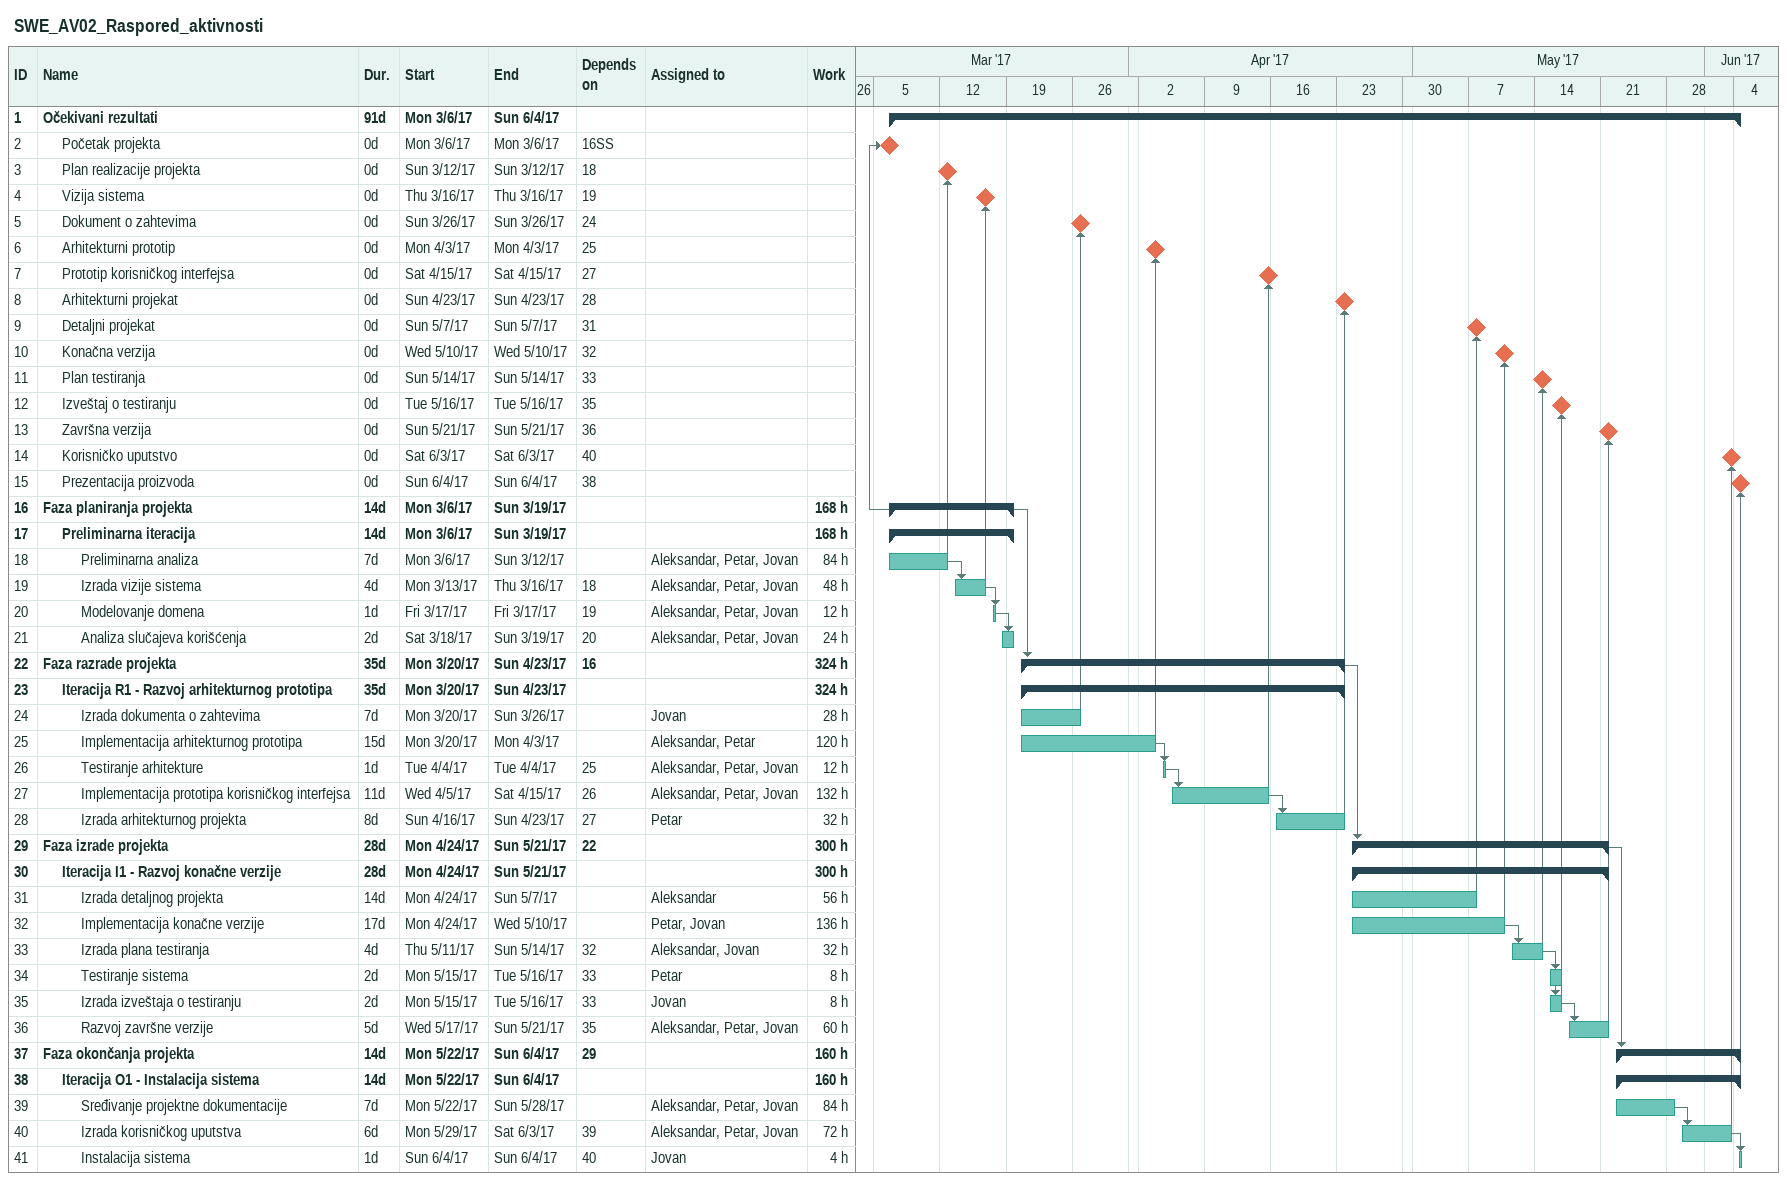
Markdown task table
SWE_AV02_Raspored_aktivnosti

| ID | Level | Task | Duration | Start | Finish | Predecessors | Resources | Work (h) |
|---|---|---|---|---|---|---|---|---|
| 1 | 1 | **Očekivani rezultati** | 91d | 2017-03-06 | 2017-06-04 |  |  |  |
| 2 | 2 | Početak projekta | 0d | 2017-03-06 | 2017-03-06 | 16SS |  |  |
| 3 | 2 | Plan realizacije projekta | 0d | 2017-03-12 | 2017-03-12 | 18 |  |  |
| 4 | 2 | Vizija sistema | 0d | 2017-03-16 | 2017-03-16 | 19 |  |  |
| 5 | 2 | Dokument o zahtevima | 0d | 2017-03-26 | 2017-03-26 | 24 |  |  |
| 6 | 2 | Arhitekturni prototip | 0d | 2017-04-03 | 2017-04-03 | 25 |  |  |
| 7 | 2 | Prototip korisničkog interfejsa | 0d | 2017-04-15 | 2017-04-15 | 27 |  |  |
| 8 | 2 | Arhitekturni projekat | 0d | 2017-04-23 | 2017-04-23 | 28 |  |  |
| 9 | 2 | Detaljni projekat | 0d | 2017-05-07 | 2017-05-07 | 31 |  |  |
| 10 | 2 | Konačna verzija | 0d | 2017-05-10 | 2017-05-10 | 32 |  |  |
| 11 | 2 | Plan testiranja | 0d | 2017-05-14 | 2017-05-14 | 33 |  |  |
| 12 | 2 | Izveštaj o testiranju | 0d | 2017-05-16 | 2017-05-16 | 35 |  |  |
| 13 | 2 | Završna verzija | 0d | 2017-05-21 | 2017-05-21 | 36 |  |  |
| 14 | 2 | Korisničko uputstvo | 0d | 2017-06-03 | 2017-06-03 | 40 |  |  |
| 15 | 2 | Prezentacija proizvoda | 0d | 2017-06-04 | 2017-06-04 | 38 |  |  |
| 16 | 1 | **Faza planiranja projekta** | 14d | 2017-03-06 | 2017-03-19 |  |  | 168 |
| 17 | 2 | **Preliminarna iteracija** | 14d | 2017-03-06 | 2017-03-19 |  |  | 168 |
| 18 | 3 | Preliminarna analiza | 7d | 2017-03-06 | 2017-03-12 |  | Aleksandar, Petar, Jovan | 84 |
| 19 | 3 | Izrada vizije sistema | 4d | 2017-03-13 | 2017-03-16 | 18 | Aleksandar, Petar, Jovan | 48 |
| 20 | 3 | Modelovanje domena | 1d | 2017-03-17 | 2017-03-17 | 19 | Aleksandar, Petar, Jovan | 12 |
| 21 | 3 | Analiza slučajeva korišćenja | 2d | 2017-03-18 | 2017-03-19 | 20 | Aleksandar, Petar, Jovan | 24 |
| 22 | 1 | **Faza razrade projekta** | 35d | 2017-03-20 | 2017-04-23 | 16 |  | 324 |
| 23 | 2 | **Iteracija R1 - Razvoj arhitekturnog prototipa** | 35d | 2017-03-20 | 2017-04-23 |  |  | 324 |
| 24 | 3 | Izrada dokumenta o zahtevima | 7d | 2017-03-20 | 2017-03-26 |  | Jovan | 28 |
| 25 | 3 | Implementacija arhitekturnog prototipa | 15d | 2017-03-20 | 2017-04-03 |  | Aleksandar, Petar | 120 |
| 26 | 3 | Testiranje arhitekture | 1d | 2017-04-04 | 2017-04-04 | 25 | Aleksandar, Petar, Jovan | 12 |
| 27 | 3 | Implementacija prototipa korisničkog interfejsa | 11d | 2017-04-05 | 2017-04-15 | 26 | Aleksandar, Petar, Jovan | 132 |
| 28 | 3 | Izrada arhitekturnog projekta | 8d | 2017-04-16 | 2017-04-23 | 27 | Petar | 32 |
| 29 | 1 | **Faza izrade projekta** | 28d | 2017-04-24 | 2017-05-21 | 22 |  | 300 |
| 30 | 2 | **Iteracija I1 - Razvoj konačne verzije** | 28d | 2017-04-24 | 2017-05-21 |  |  | 300 |
| 31 | 3 | Izrada detaljnog projekta | 14d | 2017-04-24 | 2017-05-07 |  | Aleksandar | 56 |
| 32 | 3 | Implementacija konačne verzije | 17d | 2017-04-24 | 2017-05-10 |  | Petar, Jovan | 136 |
| 33 | 3 | Izrada plana testiranja | 4d | 2017-05-11 | 2017-05-14 | 32 | Aleksandar, Jovan | 32 |
| 34 | 3 | Testiranje sistema | 2d | 2017-05-15 | 2017-05-16 | 33 | Petar | 8 |
| 35 | 3 | Izrada izveštaja o testiranju | 2d | 2017-05-15 | 2017-05-16 | 33 | Jovan | 8 |
| 36 | 3 | Razvoj završne verzije | 5d | 2017-05-17 | 2017-05-21 | 35 | Aleksandar, Petar, Jovan | 60 |
| 37 | 1 | **Faza okončanja projekta** | 14d | 2017-05-22 | 2017-06-04 | 29 |  | 160 |
| 38 | 2 | **Iteracija O1 - Instalacija sistema** | 14d | 2017-05-22 | 2017-06-04 |  |  | 160 |
| 39 | 3 | Sređivanje projektne dokumentacije | 7d | 2017-05-22 | 2017-05-28 |  | Aleksandar, Petar, Jovan | 84 |
| 40 | 3 | Izrada korisničkog uputstva | 6d | 2017-05-29 | 2017-06-03 | 39 | Aleksandar, Petar, Jovan | 72 |
| 41 | 3 | Instalacija sistema | 1d | 2017-06-04 | 2017-06-04 | 40 | Jovan | 4 |
